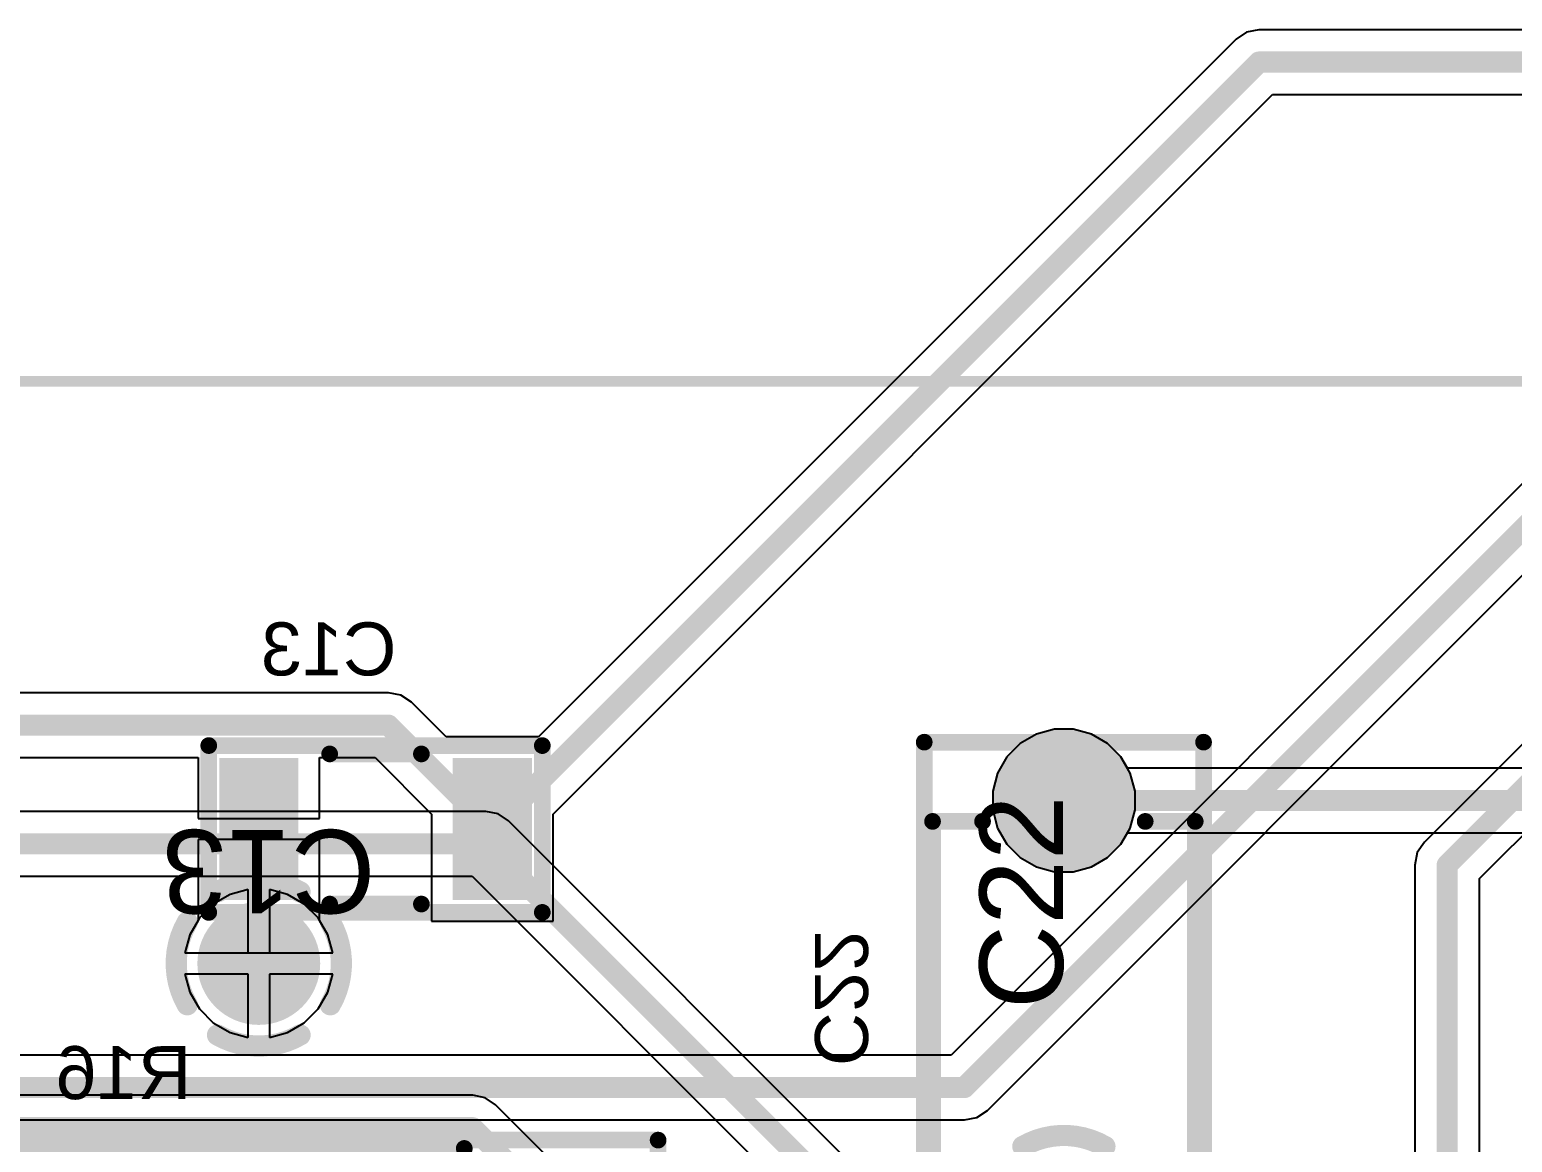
# Model space of a CAD drawing. Header units: inches. Extents: x -8.09 to -2.28, y -0.1 to 6.11.
# Drawn here: x -5.143 to -4.443, y 4.162 to 4.687 of the extents above; entities that cross this region are included whole.
import ezdxf

# ---------------------------------------------------------------- set-up
doc = ezdxf.new("R2010")
doc.units = ezdxf.units.IN
doc.header["$MEASUREMENT"] = 0
for name, color, linetype in [('BottomLayer', 5, 'Continuous'), ('BottomSolder', 6, 'Continuous'), ('InternalPlane1', 76, 'Continuous'), ('InternalPlane2', 16, 'Continuous'), ('Mechanical5', 56, 'Continuous'), ('MultiLayer', 9, 'Continuous'), ('PadHoleLayer', 156, 'Continuous'), ('TopLayer', 1, 'Continuous'), ('TopOverlay', 2, 'Continuous'), ('TopPaste', 8, 'Continuous'), ('TopSolder', 216, 'Continuous'), ('ViaHoleLayer', 16, 'Continuous')]:
    doc.layers.add(name, color=color, linetype=linetype)
doc.styles.add('Arial', font='', dxfattribs={"height": 0.2})
doc.styles.get('Arial').set_extended_font_data('Arial')

# ---------------------------------------------------------------- blocks, each defined once
blk = doc.blocks.new('MODULE_LCD_16X2_11')
at = {"layer": 'TopOverlay'}
blk.add_lwpolyline([(1.5748, 0.70866, 0.005, 0.005, 0), (-1.5748, 0.70866, 0.005, 0.005, 0)], format="xyseb", dxfattribs=at)
blk = doc.blocks.new('FP_RCMM02_MFG_75')
at = {"layer": 'BottomLayer'}
blk.add_hatch(color=5, dxfattribs=at).paths.add_polyline_path([(-0.21949, 0.02461), (-0.17028, 0.02461), (-0.17028, -0.02461), (-0.21949, -0.02461)])
h = blk.add_hatch(color=5, dxfattribs=at)
edge = h.paths.add_edge_path()
edge.add_arc((0.19488, 0), 0.02461, 0, 360)
at = {"layer": 'BottomSolder'}
blk.add_hatch(color=6, dxfattribs=at).paths.add_polyline_path([(-0.21949, 0.02461), (-0.17028, 0.02461), (-0.17028, -0.02461), (-0.21949, -0.02461)])
h = blk.add_hatch(color=6, dxfattribs=at)
edge = h.paths.add_edge_path()
edge.add_arc((0.19488, 0), 0.02461, 0, 360)
at = {"layer": 'InternalPlane1'}
h = blk.add_hatch(color=76, dxfattribs=at)
edge = h.paths.add_edge_path()
edge.add_arc((-0.19488, 0), 0.03476, 0, 360)
h = blk.add_hatch(color=76, dxfattribs=at)
edge = h.paths.add_edge_path()
edge.add_arc((0.19488, 0), 0.03476, 0, 360)
at = {"layer": 'InternalPlane2'}
h = blk.add_hatch(color=16, dxfattribs=at)
edge = h.paths.add_edge_path()
edge.add_arc((-0.19488, 0), 0.03476, 0, 360)
h = blk.add_hatch(color=16, dxfattribs=at)
edge = h.paths.add_edge_path()
edge.add_arc((0.19488, 0), 0.03476, 0, 360)
at = {"layer": 'MultiLayer'}
blk.add_hatch(color=9, dxfattribs=at).paths.add_polyline_path([(-0.21949, 0.02461), (-0.17028, 0.02461), (-0.17028, -0.02461), (-0.21949, -0.02461)])
h = blk.add_hatch(color=9, dxfattribs=at)
edge = h.paths.add_edge_path()
edge.add_arc((0.19488, 0), 0.02461, 0, 360)
at = {"layer": 'PadHoleLayer'}
h = blk.add_hatch(color=156, dxfattribs=at)
edge = h.paths.add_edge_path()
edge.add_arc((-0.19488, 0), 0.01476, 0, 360)
h = blk.add_hatch(color=156, dxfattribs=at)
edge = h.paths.add_edge_path()
edge.add_arc((0.19488, 0), 0.01476, 0, 360)
at = {"layer": 'TopLayer'}
blk.add_hatch(color=1, dxfattribs=at).paths.add_polyline_path([(-0.21949, 0.02461), (-0.17028, 0.02461), (-0.17028, -0.02461), (-0.21949, -0.02461)])
h = blk.add_hatch(color=1, dxfattribs=at)
edge = h.paths.add_edge_path()
edge.add_arc((0.19488, 0), 0.02461, 0, 360)
at = {"layer": 'TopSolder'}
blk.add_hatch(color=216, dxfattribs=at).paths.add_polyline_path([(-0.21949, 0.02461), (-0.17028, 0.02461), (-0.17028, -0.02461), (-0.21949, -0.02461)])
h = blk.add_hatch(color=216, dxfattribs=at)
edge = h.paths.add_edge_path()
edge.add_arc((0.19488, 0), 0.02461, 0, 360)
at = {"layer": 'Mechanical5'}
for points in [[(-0.22343, 0.05315, 0.00787, 0.00787, 0), (0.22343, 0.05315, 0.00787, 0.00787, 0)], [(-0.22343, -0.05315, 0.00787, 0.00787, 0), (-0.22343, 0.05315, 0.00787, 0.00787, 0)], [(0.22343, -0.05315, 0.00787, 0.00787, 0), (0.22343, 0.05315, 0.00787, 0.00787, 0)], [(-0.22343, -0.05315, 0.00787, 0.00787, 0), (0.22343, -0.05315, 0.00787, 0.00787, 0)]]:
    blk.add_lwpolyline(points, format="xyseb", dxfattribs=at)
for points in [[(-0.22539, 0.05315, 0.00394, 0.00394, 1), (-0.22146, 0.05315, 0.00394, 0.00394, 1)], [(-0.22539, 0.05315, 0.00394, 0.00394, 1), (-0.22146, 0.05315, 0.00394, 0.00394, 1)], [(0.22146, 0.05315, 0.00394, 0.00394, 1), (0.22539, 0.05315, 0.00394, 0.00394, 1)], [(0.22146, 0.05315, 0.00394, 0.00394, 1), (0.22539, 0.05315, 0.00394, 0.00394, 1)], [(-0.22539, -0.05315, 0.00394, 0.00394, 1), (-0.22146, -0.05315, 0.00394, 0.00394, 1)], [(-0.22539, -0.05315, 0.00394, 0.00394, 1), (-0.22146, -0.05315, 0.00394, 0.00394, 1)], [(0.22146, -0.05315, 0.00394, 0.00394, 1), (0.22539, -0.05315, 0.00394, 0.00394, 1)], [(0.22146, -0.05315, 0.00394, 0.00394, 1), (0.22539, -0.05315, 0.00394, 0.00394, 1)]]:
    blk.add_lwpolyline(points, format="xyseb", close=True, dxfattribs=at)
at = {"layer": 'TopOverlay'}
for points in [[(-0.13189, 0.04921, 0.00787, 0.00787, 0), (0.13189, 0.04921, 0.00787, 0.00787, 0)], [(-0.13189, -0.04921, 0.00787, 0.00787, 0), (-0.13189, 0.04921, 0.00787, 0.00787, 0)], [(0.13189, -0.04921, 0.00787, 0.00787, 0), (0.13189, 0.04921, 0.00787, 0.00787, 0)], [(-0.15453, 0, 0.00787, 0.00787, 0), (-0.13189, 0, 0.00787, 0.00787, 0)], [(0.13189, 0, 0.00787, 0.00787, 0), (0.15453, 0, 0.00787, 0.00787, 0)], [(-0.13189, -0.04921, 0.00787, 0.00787, 0), (0.13189, -0.04921, 0.00787, 0.00787, 0)]]:
    blk.add_lwpolyline(points, format="xyseb", dxfattribs=at)
for points in [[(-0.13386, 0.04921, 0.00394, 0.00394, 1), (-0.12992, 0.04921, 0.00394, 0.00394, 1)], [(-0.13386, 0.04921, 0.00394, 0.00394, 1), (-0.12992, 0.04921, 0.00394, 0.00394, 1)], [(0.12992, 0.04921, 0.00394, 0.00394, 1), (0.13386, 0.04921, 0.00394, 0.00394, 1)], [(0.12992, 0.04921, 0.00394, 0.00394, 1), (0.13386, 0.04921, 0.00394, 0.00394, 1)], [(-0.1565, 0, 0.00394, 0.00394, 1), (-0.15256, 0, 0.00394, 0.00394, 1)], [(-0.13386, 0, 0.00394, 0.00394, 1), (-0.12992, 0, 0.00394, 0.00394, 1)], [(0.12992, 0, 0.00394, 0.00394, 1), (0.13386, 0, 0.00394, 0.00394, 1)], [(0.15256, 0, 0.00394, 0.00394, 1), (0.1565, 0, 0.00394, 0.00394, 1)], [(-0.13386, -0.04921, 0.00394, 0.00394, 1), (-0.12992, -0.04921, 0.00394, 0.00394, 1)], [(-0.13386, -0.04921, 0.00394, 0.00394, 1), (-0.12992, -0.04921, 0.00394, 0.00394, 1)], [(0.12992, -0.04921, 0.00394, 0.00394, 1), (0.13386, -0.04921, 0.00394, 0.00394, 1)], [(0.12992, -0.04921, 0.00394, 0.00394, 1), (0.13386, -0.04921, 0.00394, 0.00394, 1)]]:
    blk.add_lwpolyline(points, format="xyseb", close=True, dxfattribs=at)
at = {"layer": 'Mechanical5', "style": 'Arial'}
blk.add_text('R16', height=0.03937, rotation=360, dxfattribs=at).set_placement((0, 0.00044))
blk = doc.blocks.new('FP_RDE1K1_MFG_145')
at = {"layer": 'BottomLayer'}
blk.add_hatch(color=5, dxfattribs=at).paths.add_polyline_path([(-0.12205, 0.02362), (-0.0748, 0.02362), (-0.0748, -0.02362), (-0.12205, -0.02362)])
h = blk.add_hatch(color=5, dxfattribs=at)
edge = h.paths.add_edge_path()
edge.add_arc((0.09843, 0), 0.02362, 0, 360)
at = {"layer": 'BottomSolder'}
blk.add_hatch(color=6, dxfattribs=at).paths.add_polyline_path([(-0.12205, 0.02362), (-0.0748, 0.02362), (-0.0748, -0.02362), (-0.12205, -0.02362)])
h = blk.add_hatch(color=6, dxfattribs=at)
edge = h.paths.add_edge_path()
edge.add_arc((0.09843, 0), 0.02362, 0, 360)
at = {"layer": 'InternalPlane1'}
h = blk.add_hatch(color=76, dxfattribs=at)
edge = h.paths.add_edge_path()
edge.add_arc((0.09843, 0), 0.03378, 0, 360)
at = {"layer": 'InternalPlane2'}
h = blk.add_hatch(color=16, dxfattribs=at)
edge = h.paths.add_edge_path()
edge.add_arc((0.09843, 0), 0.03378, 0, 360)
at = {"layer": 'MultiLayer'}
blk.add_hatch(color=9, dxfattribs=at).paths.add_polyline_path([(-0.12205, 0.02362), (-0.0748, 0.02362), (-0.0748, -0.02362), (-0.12205, -0.02362)])
h = blk.add_hatch(color=9, dxfattribs=at)
edge = h.paths.add_edge_path()
edge.add_arc((0.09843, 0), 0.02362, 0, 360)
at = {"layer": 'PadHoleLayer'}
h = blk.add_hatch(color=156, dxfattribs=at)
edge = h.paths.add_edge_path()
edge.add_arc((-0.09843, 0), 0.01378, 0, 360)
h = blk.add_hatch(color=156, dxfattribs=at)
edge = h.paths.add_edge_path()
edge.add_arc((0.09843, 0), 0.01378, 0, 360)
at = {"layer": 'TopLayer'}
blk.add_hatch(color=1, dxfattribs=at).paths.add_polyline_path([(-0.12205, 0.02362), (-0.0748, 0.02362), (-0.0748, -0.02362), (-0.12205, -0.02362)])
h = blk.add_hatch(color=1, dxfattribs=at)
edge = h.paths.add_edge_path()
edge.add_arc((0.09843, 0), 0.02362, 0, 360)
at = {"layer": 'TopSolder'}
blk.add_hatch(color=216, dxfattribs=at).paths.add_polyline_path([(-0.12205, 0.02362), (-0.0748, 0.02362), (-0.0748, -0.02362), (-0.12205, -0.02362)])
h = blk.add_hatch(color=216, dxfattribs=at)
edge = h.paths.add_edge_path()
edge.add_arc((0.09843, 0), 0.02362, 0, 360)
at = {"layer": 'InternalPlane1'}
for points in [[(-0.11782, 0.03358, 0.01, 0.01, -0.267949), (-0.07904, 0.03358, 0.01, 0.01, 0)], [(-0.13201, -0.01939, 0.01, 0.01, -0.267949), (-0.13201, 0.01939, 0.01, 0.01, 0)], [(-0.06484, 0.01939, 0.01, 0.01, -0.267949), (-0.06484, -0.01939, 0.01, 0.01, 0)], [(-0.07904, -0.03358, 0.01, 0.01, -0.267949), (-0.11782, -0.03358, 0.01, 0.01, 0)]]:
    blk.add_lwpolyline(points, format="xyseb", dxfattribs=at)
for points in [[(-0.12032, 0.03358, 0.005, 0.005, 1), (-0.11532, 0.03358, 0.005, 0.005, 1)], [(-0.08154, 0.03358, 0.005, 0.005, 1), (-0.07654, 0.03358, 0.005, 0.005, 1)], [(-0.13451, 0.01939, 0.005, 0.005, 1), (-0.12951, 0.01939, 0.005, 0.005, 1)], [(-0.06734, 0.01939, 0.005, 0.005, 1), (-0.06234, 0.01939, 0.005, 0.005, 1)], [(-0.13451, -0.01939, 0.005, 0.005, 1), (-0.12951, -0.01939, 0.005, 0.005, 1)], [(-0.06734, -0.01939, 0.005, 0.005, 1), (-0.06234, -0.01939, 0.005, 0.005, 1)], [(-0.12032, -0.03358, 0.005, 0.005, 1), (-0.11532, -0.03358, 0.005, 0.005, 1)], [(-0.08154, -0.03358, 0.005, 0.005, 1), (-0.07654, -0.03358, 0.005, 0.005, 1)]]:
    blk.add_lwpolyline(points, format="xyseb", close=True, dxfattribs=at)
at = {"layer": 'InternalPlane2'}
for points in [[(-0.11782, 0.03358, 0.01, 0.01, -0.267949), (-0.07904, 0.03358, 0.01, 0.01, 0)], [(-0.13201, -0.01939, 0.01, 0.01, -0.267949), (-0.13201, 0.01939, 0.01, 0.01, 0)], [(-0.06484, 0.01939, 0.01, 0.01, -0.267949), (-0.06484, -0.01939, 0.01, 0.01, 0)], [(-0.07904, -0.03358, 0.01, 0.01, -0.267949), (-0.11782, -0.03358, 0.01, 0.01, 0)]]:
    blk.add_lwpolyline(points, format="xyseb", dxfattribs=at)
for points in [[(-0.12032, 0.03358, 0.005, 0.005, 1), (-0.11532, 0.03358, 0.005, 0.005, 1)], [(-0.08154, 0.03358, 0.005, 0.005, 1), (-0.07654, 0.03358, 0.005, 0.005, 1)], [(-0.13451, 0.01939, 0.005, 0.005, 1), (-0.12951, 0.01939, 0.005, 0.005, 1)], [(-0.06734, 0.01939, 0.005, 0.005, 1), (-0.06234, 0.01939, 0.005, 0.005, 1)], [(-0.13451, -0.01939, 0.005, 0.005, 1), (-0.12951, -0.01939, 0.005, 0.005, 1)], [(-0.06734, -0.01939, 0.005, 0.005, 1), (-0.06234, -0.01939, 0.005, 0.005, 1)], [(-0.12032, -0.03358, 0.005, 0.005, 1), (-0.11532, -0.03358, 0.005, 0.005, 1)], [(-0.08154, -0.03358, 0.005, 0.005, 1), (-0.07654, -0.03358, 0.005, 0.005, 1)]]:
    blk.add_lwpolyline(points, format="xyseb", close=True, dxfattribs=at)
at = {"layer": 'Mechanical5'}
for points in [[(-0.12598, 0.06594, 0.00787, 0.00787, 0), (0.12598, 0.06594, 0.00787, 0.00787, 0)], [(-0.12598, 0.06594, 0.00787, 0.00787, 0), (-0.12598, -0.06594, 0.00787, 0.00787, 0)], [(0.12598, 0.06594, 0.00787, 0.00787, 0), (0.12598, -0.06594, 0.00787, 0.00787, 0)], [(-0.12598, -0.06594, 0.00787, 0.00787, 0), (0.12598, -0.06594, 0.00787, 0.00787, 0)]]:
    blk.add_lwpolyline(points, format="xyseb", dxfattribs=at)
for points in [[(-0.12795, 0.06594, 0.00394, 0.00394, 1), (-0.12402, 0.06594, 0.00394, 0.00394, 1)], [(-0.12795, 0.06594, 0.00394, 0.00394, 1), (-0.12402, 0.06594, 0.00394, 0.00394, 1)], [(0.12402, 0.06594, 0.00394, 0.00394, 1), (0.12795, 0.06594, 0.00394, 0.00394, 1)], [(0.12402, 0.06594, 0.00394, 0.00394, 1), (0.12795, 0.06594, 0.00394, 0.00394, 1)], [(-0.12795, -0.06594, 0.00394, 0.00394, 1), (-0.12402, -0.06594, 0.00394, 0.00394, 1)], [(-0.12795, -0.06594, 0.00394, 0.00394, 1), (-0.12402, -0.06594, 0.00394, 0.00394, 1)], [(0.12402, -0.06594, 0.00394, 0.00394, 1), (0.12795, -0.06594, 0.00394, 0.00394, 1)], [(0.12402, -0.06594, 0.00394, 0.00394, 1), (0.12795, -0.06594, 0.00394, 0.00394, 1)]]:
    blk.add_lwpolyline(points, format="xyseb", close=True, dxfattribs=at)
at = {"layer": 'TopOverlay'}
for points in [[(-0.08858, 0.06201, 0.00787, 0.00787, 0), (0.08858, 0.06201, 0.00787, 0.00787, 0)], [(-0.08858, 0.06201, 0.00787, 0.00787, 0), (-0.08858, 0.03839, 0.00787, 0.00787, 0)], [(0.08858, 0.06201, 0.00787, 0.00787, 0), (0.08858, 0.03839, 0.00787, 0.00787, 0)], [(-0.08858, -0.03839, 0.00787, 0.00787, 0), (-0.08858, -0.06201, 0.00787, 0.00787, 0)], [(0.08858, -0.03839, 0.00787, 0.00787, 0), (0.08858, -0.06201, 0.00787, 0.00787, 0)], [(-0.08858, -0.06201, 0.00787, 0.00787, 0), (0.08858, -0.06201, 0.00787, 0.00787, 0)]]:
    blk.add_lwpolyline(points, format="xyseb", dxfattribs=at)
for points in [[(-0.09055, 0.06201, 0.00394, 0.00394, 1), (-0.08661, 0.06201, 0.00394, 0.00394, 1)], [(-0.09055, 0.06201, 0.00394, 0.00394, 1), (-0.08661, 0.06201, 0.00394, 0.00394, 1)], [(0.08661, 0.06201, 0.00394, 0.00394, 1), (0.09055, 0.06201, 0.00394, 0.00394, 1)], [(0.08661, 0.06201, 0.00394, 0.00394, 1), (0.09055, 0.06201, 0.00394, 0.00394, 1)], [(-0.09055, 0.03839, 0.00394, 0.00394, 1), (-0.08661, 0.03839, 0.00394, 0.00394, 1)], [(0.08661, 0.03839, 0.00394, 0.00394, 1), (0.09055, 0.03839, 0.00394, 0.00394, 1)], [(-0.09055, -0.03839, 0.00394, 0.00394, 1), (-0.08661, -0.03839, 0.00394, 0.00394, 1)], [(0.08661, -0.03839, 0.00394, 0.00394, 1), (0.09055, -0.03839, 0.00394, 0.00394, 1)], [(-0.09055, -0.06201, 0.00394, 0.00394, 1), (-0.08661, -0.06201, 0.00394, 0.00394, 1)], [(-0.09055, -0.06201, 0.00394, 0.00394, 1), (-0.08661, -0.06201, 0.00394, 0.00394, 1)], [(0.08661, -0.06201, 0.00394, 0.00394, 1), (0.09055, -0.06201, 0.00394, 0.00394, 1)], [(0.08661, -0.06201, 0.00394, 0.00394, 1), (0.09055, -0.06201, 0.00394, 0.00394, 1)]]:
    blk.add_lwpolyline(points, format="xyseb", close=True, dxfattribs=at)
at = {"layer": 'Mechanical5', "style": 'Arial'}
blk.add_text('C22', height=0.03937, dxfattribs=at).set_placement((0, 0.00044))
blk = doc.blocks.new('FP_C1206C_EB_MFG_154')
at = {"layer": 'TopLayer'}
for points in [[(-0.07382, 0.03346), (-0.03642, 0.03346), (-0.03642, -0.03346), (-0.07382, -0.03346)], [(0.03642, 0.03346), (0.07382, 0.03346), (0.07382, -0.03346), (0.03642, -0.03346)]]:
    blk.add_hatch(color=1, dxfattribs=at).paths.add_polyline_path(points)
at = {"layer": 'TopPaste'}
for points in [[(-0.07382, 0.03346), (-0.03642, 0.03346), (-0.03642, -0.03346), (-0.07382, -0.03346)], [(0.03642, 0.03346), (0.07382, 0.03346), (0.07382, -0.03346), (0.03642, -0.03346)]]:
    blk.add_hatch(color=8, dxfattribs=at).paths.add_polyline_path(points)
at = {"layer": 'TopSolder'}
for points in [[(-0.07382, 0.03346), (-0.03642, 0.03346), (-0.03642, -0.03346), (-0.07382, -0.03346)], [(0.03642, 0.03346), (0.07382, 0.03346), (0.07382, -0.03346), (0.03642, -0.03346)]]:
    blk.add_hatch(color=216, dxfattribs=at).paths.add_polyline_path(points)
at = {"layer": 'Mechanical5'}
for points in [[(-0.07874, 0.03937, 0.00787, 0.00787, 0), (-0.07874, -0.03937, 0.00787, 0.00787, 0)], [(0.07874, 0.03937, 0.00787, 0.00787, 0), (-0.07874, 0.03937, 0.00787, 0.00787, 0)], [(0.07874, 0.03937, 0.00787, 0.00787, 0), (0.07874, -0.03937, 0.00787, 0.00787, 0)], [(0.07874, -0.03937, 0.00787, 0.00787, 0), (-0.07874, -0.03937, 0.00787, 0.00787, 0)]]:
    blk.add_lwpolyline(points, format="xyseb", dxfattribs=at)
for points in [[(-0.08071, 0.03937, 0.00394, 0.00394, 1), (-0.07677, 0.03937, 0.00394, 0.00394, 1)], [(-0.08071, 0.03937, 0.00394, 0.00394, 1), (-0.07677, 0.03937, 0.00394, 0.00394, 1)], [(0.07677, 0.03937, 0.00394, 0.00394, 1), (0.08071, 0.03937, 0.00394, 0.00394, 1)], [(0.07677, 0.03937, 0.00394, 0.00394, 1), (0.08071, 0.03937, 0.00394, 0.00394, 1)], [(-0.08071, -0.03937, 0.00394, 0.00394, 1), (-0.07677, -0.03937, 0.00394, 0.00394, 1)], [(-0.08071, -0.03937, 0.00394, 0.00394, 1), (-0.07677, -0.03937, 0.00394, 0.00394, 1)], [(0.07677, -0.03937, 0.00394, 0.00394, 1), (0.08071, -0.03937, 0.00394, 0.00394, 1)], [(0.07677, -0.03937, 0.00394, 0.00394, 1), (0.08071, -0.03937, 0.00394, 0.00394, 1)]]:
    blk.add_lwpolyline(points, format="xyseb", close=True, dxfattribs=at)
at = {"layer": 'TopOverlay'}
for points in [[(0.02165, 0.03543, 0.00787, 0.00787, 0), (-0.02165, 0.03543, 0.00787, 0.00787, 0)], [(0.02165, -0.03543, 0.00787, 0.00787, 0), (-0.02165, -0.03543, 0.00787, 0.00787, 0)]]:
    blk.add_lwpolyline(points, format="xyseb", dxfattribs=at)
for points in [[(-0.02362, 0.03543, 0.00394, 0.00394, 1), (-0.01969, 0.03543, 0.00394, 0.00394, 1)], [(0.01969, 0.03543, 0.00394, 0.00394, 1), (0.02362, 0.03543, 0.00394, 0.00394, 1)], [(-0.02362, -0.03543, 0.00394, 0.00394, 1), (-0.01969, -0.03543, 0.00394, 0.00394, 1)], [(0.01969, -0.03543, 0.00394, 0.00394, 1), (0.02362, -0.03543, 0.00394, 0.00394, 1)]]:
    blk.add_lwpolyline(points, format="xyseb", close=True, dxfattribs=at)
at = {"layer": 'Mechanical5', "style": 'Arial'}
blk.add_text('C13', height=0.03937, dxfattribs=at).set_placement((0, 0.00044))

msp = doc.modelspace()

# ---------------------------------------------------------------- hatches: boundary and pattern name
at = {"layer": 'BottomLayer'}
h = msp.add_hatch(color=5, dxfattribs=at)
edge = h.paths.add_edge_path()
edge.add_arc((-5.03512, 4.24653), 0.025, 0, 360)
at = {"layer": 'BottomSolder'}
h = msp.add_hatch(color=6, dxfattribs=at)
edge = h.paths.add_edge_path()
edge.add_arc((-5.03512, 4.24653), 0.029, 0, 360)
at = {"layer": 'TopLayer'}
h = msp.add_hatch(color=1, dxfattribs=at)
edge = h.paths.add_edge_path()
edge.add_arc((-5.03512, 4.24653), 0.025, 0, 360)
at = {"layer": 'TopSolder'}
h = msp.add_hatch(color=216, dxfattribs=at)
edge = h.paths.add_edge_path()
edge.add_arc((-5.03512, 4.24653), 0.029, 0, 360)
at = {"layer": 'ViaHoleLayer'}
h = msp.add_hatch(color=16, dxfattribs=at)
edge = h.paths.add_edge_path()
edge.add_arc((-5.03512, 4.24653), 0.014, 0, 360)

# ---------------------------------------------------------------- linework, layer by layer
at = {"layer": 'BottomLayer'}
for p, q in [((-4.66798, 4.35476), (-4.67564, 4.35033)), ((-4.65943, 4.35705), (-4.66798, 4.35476)), ((-4.65057, 4.35705), (-4.65943, 4.35705)), ((-4.64202, 4.35476), (-4.65057, 4.35705)), ((-4.63436, 4.35033), (-4.64202, 4.35476)), ((-4.67564, 4.35033), (-4.6819, 4.34407)), ((-4.6281, 4.34407), (-4.63436, 4.35033)), ((-4.6819, 4.34407), (-4.68633, 4.3364)), ((-4.62501, 4.33872), (-4.6281, 4.34407)), ((-4.68633, 4.3364), (-4.68862, 4.32785)), ((-4.285, 4.33872), (-4.62501, 4.33872)), ((-4.68862, 4.32785), (-4.68862, 4.319)), ((-4.928, 4.31829), (-5.52467, 4.31829)), ((-4.92215, 4.31713), (-4.928, 4.31829)), ((-4.91719, 4.31381), (-4.92215, 4.31713)), ((-4.70567, 4.10229), (-4.91719, 4.31381)), ((-4.68862, 4.319), (-4.68633, 4.31045)), ((-4.68633, 4.31045), (-4.6819, 4.30278)), ((-4.6281, 4.30278), (-4.62501, 4.30813)), ((-4.62501, 4.30813), (-4.34152, 4.30813)), ((-4.6819, 4.30278), (-4.67564, 4.29652)), ((-4.63436, 4.29652), (-4.6281, 4.30278)), ((-4.67564, 4.29652), (-4.66798, 4.2921)), ((-4.66798, 4.2921), (-4.65943, 4.2898)), ((-4.65057, 4.2898), (-4.64202, 4.2921)), ((-4.64202, 4.2921), (-4.63436, 4.29652)), ((-5.531, 4.28771), (-4.93433, 4.28771)), ((-4.93433, 4.28771), (-4.72281, 4.07619)), ((-4.65943, 4.2898), (-4.65057, 4.2898)), ((-5.04863, 4.27915), (-5.05661, 4.27454)), ((-5.04012, 4.28143), (-5.04863, 4.27915)), ((-5.04012, 4.25153), (-5.04012, 4.28143)), ((-5.02161, 4.27915), (-5.03012, 4.28143)), ((-5.03012, 4.28143), (-5.03012, 4.25153)), ((-5.01363, 4.27454), (-5.02161, 4.27915)), ((-5.05661, 4.27454), (-5.06313, 4.26802)), ((-5.00711, 4.26802), (-5.01363, 4.27454)), ((-5.06313, 4.26802), (-5.06773, 4.26004)), ((-5.0025, 4.26004), (-5.00711, 4.26802)), ((-5.06773, 4.26004), (-5.07001, 4.25153)), ((-5.00022, 4.25153), (-5.0025, 4.26004)), ((-5.07001, 4.25153), (-5.04012, 4.25153)), ((-5.03012, 4.25153), (-5.00022, 4.25153)), ((-5.04012, 4.24153), (-5.07001, 4.24153)), ((-5.07001, 4.24153), (-5.06773, 4.23302)), ((-5.04012, 4.21164), (-5.04012, 4.24153)), ((-5.00022, 4.24153), (-5.03012, 4.24153)), ((-5.03012, 4.24153), (-5.03012, 4.21164)), ((-5.0025, 4.23302), (-5.00022, 4.24153)), ((-5.06773, 4.23302), (-5.06313, 4.22504)), ((-5.00711, 4.22504), (-5.0025, 4.23302)), ((-5.06313, 4.22504), (-5.05661, 4.21853)), ((-5.01363, 4.21853), (-5.00711, 4.22504)), ((-5.05661, 4.21853), (-5.04863, 4.21392)), ((-5.02161, 4.21392), (-5.01363, 4.21853)), ((-5.04863, 4.21392), (-5.04012, 4.21164)), ((-5.03012, 4.21164), (-5.02161, 4.21392)), ((-4.93412, 4.18429), (-5.55367, 4.18429)), ((-4.92827, 4.18313), (-4.93412, 4.18429)), ((-4.9233, 4.17981), (-4.92827, 4.18313)), ((-4.88632, 4.14283), (-4.9233, 4.17981))]:
    msp.add_line(p, q, dxfattribs=at)
for points in [[(-4.655, 4.32343, 0.01, 0.01, 0), (-4.285, 4.32343, 0.01, 0.01, 0)], [(-5.531, 4.303, 0.01, 0.01, 0), (-4.928, 4.303, 0.01, 0.01, 0)], [(-4.928, 4.303, 0.01, 0.01, 0), (-4.712, 4.087, 0.01, 0.01, 0)], [(-5.56, 4.169, 0.01, 0.01, 0), (-4.93412, 4.169, 0.01, 0.01, 0)], [(-4.93412, 4.169, 0.01, 0.01, 0), (-4.87512, 4.11, 0.01, 0.01, 0)]]:
    msp.add_lwpolyline(points, format="xyseb", dxfattribs=at)
for points in [[(-4.6575, 4.32343, 0.005, 0.005, 1), (-4.6525, 4.32343, 0.005, 0.005, 1)], [(-4.9305, 4.303, 0.005, 0.005, 1), (-4.9255, 4.303, 0.005, 0.005, 1)], [(-4.9305, 4.303, 0.005, 0.005, 1), (-4.9255, 4.303, 0.005, 0.005, 1)], [(-4.93662, 4.169, 0.005, 0.005, 1), (-4.93162, 4.169, 0.005, 0.005, 1)], [(-4.93662, 4.169, 0.005, 0.005, 1), (-4.93162, 4.169, 0.005, 0.005, 1)]]:
    msp.add_lwpolyline(points, format="xyseb", close=True, dxfattribs=at)
at = {"layer": 'InternalPlane1'}
for points in [[(-5.05462, 4.28031, 0.01, 0.01, -0.267949), (-5.01562, 4.28031, 0.01, 0.01, 0)], [(-5.06889, 4.22703, 0.01, 0.01, -0.267949), (-5.06889, 4.26603, 0.01, 0.01, 0)], [(-5.00134, 4.26603, 0.01, 0.01, -0.267949), (-5.00134, 4.22703, 0.01, 0.01, 0)], [(-5.01562, 4.21276, 0.01, 0.01, -0.267949), (-5.05462, 4.21276, 0.01, 0.01, 0)]]:
    msp.add_lwpolyline(points, format="xyseb", dxfattribs=at)
for points in [[(-5.05712, 4.28031, 0.005, 0.005, 1), (-5.05212, 4.28031, 0.005, 0.005, 1)], [(-5.01812, 4.28031, 0.005, 0.005, 1), (-5.01312, 4.28031, 0.005, 0.005, 1)], [(-5.07139, 4.26603, 0.005, 0.005, 1), (-5.06639, 4.26603, 0.005, 0.005, 1)], [(-5.00384, 4.26603, 0.005, 0.005, 1), (-4.99884, 4.26603, 0.005, 0.005, 1)], [(-5.07139, 4.22703, 0.005, 0.005, 1), (-5.06639, 4.22703, 0.005, 0.005, 1)], [(-5.00384, 4.22703, 0.005, 0.005, 1), (-4.99884, 4.22703, 0.005, 0.005, 1)], [(-5.05712, 4.21276, 0.005, 0.005, 1), (-5.05212, 4.21276, 0.005, 0.005, 1)], [(-5.01812, 4.21276, 0.005, 0.005, 1), (-5.01312, 4.21276, 0.005, 0.005, 1)]]:
    msp.add_lwpolyline(points, format="xyseb", close=True, dxfattribs=at)
at = {"layer": 'InternalPlane2'}
for points in [[(-5.05462, 4.28031, 0.01, 0.01, -0.267949), (-5.01562, 4.28031, 0.01, 0.01, 0)], [(-5.06889, 4.22703, 0.01, 0.01, -0.267949), (-5.06889, 4.26603, 0.01, 0.01, 0)], [(-5.00134, 4.26603, 0.01, 0.01, -0.267949), (-5.00134, 4.22703, 0.01, 0.01, 0)], [(-5.01562, 4.21276, 0.01, 0.01, -0.267949), (-5.05462, 4.21276, 0.01, 0.01, 0)]]:
    msp.add_lwpolyline(points, format="xyseb", dxfattribs=at)
for points in [[(-5.05712, 4.28031, 0.005, 0.005, 1), (-5.05212, 4.28031, 0.005, 0.005, 1)], [(-5.01812, 4.28031, 0.005, 0.005, 1), (-5.01312, 4.28031, 0.005, 0.005, 1)], [(-5.07139, 4.26603, 0.005, 0.005, 1), (-5.06639, 4.26603, 0.005, 0.005, 1)], [(-5.00384, 4.26603, 0.005, 0.005, 1), (-4.99884, 4.26603, 0.005, 0.005, 1)], [(-5.07139, 4.22703, 0.005, 0.005, 1), (-5.06639, 4.22703, 0.005, 0.005, 1)], [(-5.00384, 4.22703, 0.005, 0.005, 1), (-4.99884, 4.22703, 0.005, 0.005, 1)], [(-5.05712, 4.21276, 0.005, 0.005, 1), (-5.05212, 4.21276, 0.005, 0.005, 1)], [(-5.01812, 4.21276, 0.005, 0.005, 1), (-5.01312, 4.21276, 0.005, 0.005, 1)]]:
    msp.add_lwpolyline(points, format="xyseb", close=True, dxfattribs=at)
at = {"layer": 'TopLayer'}
for p, q in [((-4.56873, 4.68613), (-4.5737, 4.68281)), ((-4.56288, 4.68729), (-4.56873, 4.68613)), ((-2.885, 4.68729), (-4.56288, 4.68729)), ((-4.5737, 4.68281), (-4.90305, 4.35346)), ((-4.89618, 4.31707), (-4.55655, 4.65671)), ((-4.55655, 4.65671), (-4.30622, 4.65671)), ((-4.31248, 4.59907), (-4.70826, 4.20329)), ((-4.69111, 4.17719), (-4.29085, 4.57744)), ((-4.97388, 4.37429), (-5.36088, 4.37429)), ((-4.96803, 4.37313), (-4.97388, 4.37429)), ((-4.96307, 4.36981), (-4.96803, 4.37313)), ((-4.94672, 4.35346), (-4.96307, 4.36981)), ((-4.41581, 4.37281), (-4.48481, 4.30381)), ((-4.66798, 4.35476), (-4.67564, 4.35033)), ((-4.65943, 4.35705), (-4.66798, 4.35476)), ((-4.65057, 4.35705), (-4.65943, 4.35705)), ((-4.64202, 4.35476), (-4.65057, 4.35705)), ((-4.63436, 4.35033), (-4.64202, 4.35476)), ((-4.90305, 4.35346), (-4.94672, 4.35346)), ((-4.67564, 4.35033), (-4.6819, 4.34407)), ((-4.6281, 4.34407), (-4.63436, 4.35033)), ((-5.35455, 4.34371), (-5.06382, 4.34371)), ((-5.06382, 4.34371), (-5.06382, 4.315)), ((-5.00642, 4.315), (-5.00642, 4.34371)), ((-5.00642, 4.34371), (-4.98022, 4.34371)), ((-4.98022, 4.34371), (-4.95358, 4.31707)), ((-4.6819, 4.34407), (-4.68633, 4.3364)), ((-4.62367, 4.3364), (-4.6281, 4.34407)), ((-4.45871, 4.28667), (-4.39867, 4.34671)), ((-4.68633, 4.3364), (-4.68862, 4.32785)), ((-4.62138, 4.32785), (-4.62367, 4.3364)), ((-4.68862, 4.32785), (-4.68862, 4.319)), ((-4.62138, 4.319), (-4.62138, 4.32785)), ((-5.06382, 4.315), (-5.03512, 4.315)), ((-5.03512, 4.315), (-5.00642, 4.315)), ((-4.95358, 4.31707), (-4.95358, 4.26654)), ((-4.89618, 4.26654), (-4.89618, 4.31707)), ((-4.68862, 4.319), (-4.68633, 4.31045)), ((-4.62367, 4.31045), (-4.62138, 4.319)), ((-4.68633, 4.31045), (-4.6819, 4.30278)), ((-4.6281, 4.30278), (-4.62367, 4.31045)), ((-5.03512, 4.305), (-5.06382, 4.305)), ((-5.06382, 4.305), (-5.06382, 4.26682)), ((-5.00642, 4.305), (-5.03512, 4.305)), ((-5.00642, 4.26682), (-5.00642, 4.305)), ((-4.6819, 4.30278), (-4.67564, 4.29652)), ((-4.63436, 4.29652), (-4.6281, 4.30278)), ((-4.48813, 4.29885), (-4.48929, 4.293)), ((-4.48481, 4.30381), (-4.48813, 4.29885)), ((-4.67564, 4.29652), (-4.66798, 4.2921)), ((-4.66798, 4.2921), (-4.65943, 4.2898)), ((-4.65057, 4.2898), (-4.64202, 4.2921)), ((-4.64202, 4.2921), (-4.63436, 4.29652)), ((-4.48929, 4.293), (-4.48929, 4.11733)), ((-4.65943, 4.2898), (-4.65057, 4.2898)), ((-4.45871, 4.111), (-4.45871, 4.28667)), ((-5.06382, 4.26682), (-5.06773, 4.26004)), ((-5.0025, 4.26004), (-5.00642, 4.26682)), ((-4.95358, 4.26654), (-4.89618, 4.26654)), ((-5.06773, 4.26004), (-5.07001, 4.25153)), ((-5.00022, 4.25153), (-5.0025, 4.26004)), ((-5.07001, 4.25153), (-5.00022, 4.25153)), ((-5.04012, 4.24153), (-5.07001, 4.24153)), ((-5.07001, 4.24153), (-5.06773, 4.23302)), ((-5.04012, 4.21164), (-5.04012, 4.24153)), ((-5.00022, 4.24153), (-5.03012, 4.24153)), ((-5.03012, 4.24153), (-5.03012, 4.21164)), ((-5.0025, 4.23302), (-5.00022, 4.24153)), ((-5.06773, 4.23302), (-5.06313, 4.22504)), ((-5.00711, 4.22504), (-5.0025, 4.23302)), ((-5.06313, 4.22504), (-5.05661, 4.21853)), ((-5.01363, 4.21853), (-5.00711, 4.22504)), ((-5.05661, 4.21853), (-5.04863, 4.21392)), ((-5.02161, 4.21392), (-5.01363, 4.21853)), ((-5.04863, 4.21392), (-5.04012, 4.21164)), ((-5.03012, 4.21164), (-5.02161, 4.21392)), ((-4.70826, 4.20329), (-5.32967, 4.20329)), ((-5.336, 4.17271), (-4.70192, 4.17271)), ((-4.70192, 4.17271), (-4.69607, 4.17387)), ((-4.69607, 4.17387), (-4.69111, 4.17719))]:
    msp.add_line(p, q, dxfattribs=at)
for points in [[(-4.92488, 4.31, 0.01, 0.01, 0), (-4.56288, 4.672, 0.01, 0.01, 0)], [(-4.56288, 4.672, 0.01, 0.01, 0), (-2.885, 4.672, 0.01, 0.01, 0)], [(-4.70192, 4.188, 0.01, 0.01, 0), (-4.27016, 4.61976, 0.01, 0.01, 0)], [(-5.36088, 4.359, 0.01, 0.01, 0), (-4.97388, 4.359, 0.01, 0.01, 0)], [(-4.97388, 4.359, 0.01, 0.01, 0), (-4.92488, 4.31, 0.01, 0.01, 0)], [(-4.474, 4.293, 0.01, 0.01, 0), (-4.405, 4.362, 0.01, 0.01, 0)], [(-5.03512, 4.24653, 0.01, 0.01, 0), (-5.03512, 4.31, 0.01, 0.01, 0)], [(-4.474, 4.111, 0.01, 0.01, 0), (-4.474, 4.293, 0.01, 0.01, 0)], [(-5.336, 4.188, 0.01, 0.01, 0), (-4.70192, 4.188, 0.01, 0.01, 0)]]:
    msp.add_lwpolyline(points, format="xyseb", dxfattribs=at)
for points in [[(-4.56538, 4.672, 0.005, 0.005, 1), (-4.56038, 4.672, 0.005, 0.005, 1)], [(-4.56538, 4.672, 0.005, 0.005, 1), (-4.56038, 4.672, 0.005, 0.005, 1)], [(-4.97638, 4.359, 0.005, 0.005, 1), (-4.97138, 4.359, 0.005, 0.005, 1)], [(-4.97638, 4.359, 0.005, 0.005, 1), (-4.97138, 4.359, 0.005, 0.005, 1)], [(-5.03762, 4.31, 0.005, 0.005, 1), (-5.03262, 4.31, 0.005, 0.005, 1)], [(-4.92738, 4.31, 0.005, 0.005, 1), (-4.92238, 4.31, 0.005, 0.005, 1)], [(-4.92738, 4.31, 0.005, 0.005, 1), (-4.92238, 4.31, 0.005, 0.005, 1)], [(-4.4765, 4.293, 0.005, 0.005, 1), (-4.4715, 4.293, 0.005, 0.005, 1)], [(-4.4765, 4.293, 0.005, 0.005, 1), (-4.4715, 4.293, 0.005, 0.005, 1)], [(-5.03762, 4.24653, 0.005, 0.005, 1), (-5.03262, 4.24653, 0.005, 0.005, 1)], [(-4.70442, 4.188, 0.005, 0.005, 1), (-4.69942, 4.188, 0.005, 0.005, 1)], [(-4.70442, 4.188, 0.005, 0.005, 1), (-4.69942, 4.188, 0.005, 0.005, 1)]]:
    msp.add_lwpolyline(points, format="xyseb", close=True, dxfattribs=at)

# ---------------------------------------------------------------- block references
for name, p, rotation in [('MODULE_LCD_16X2_11', (-4.03, 5.23), 180), ('FP_RDE1K1_MFG_145', (-4.655, 4.225), 90), ('FP_C1206C_EB_MFG_154', (-4.98, 4.31), 180)]:
    msp.add_blockref(name, p, dxfattribs=dict(rotation=rotation))
msp.add_blockref('FP_RCMM02_MFG_75', (-5.07, 4.11))

# ---------------------------------------------------------------- texts
at = {"layer": 'TopOverlay', "style": 'Arial', "text_generation_flag": 2}
for s, p in [('C13', (-4.97007, 4.3825)), ('R16', (-5.06697, 4.1825))]:
    msp.add_text(s, height=0.025, dxfattribs=at).set_placement(p)
msp.add_text('C22', height=0.025, rotation=270, dxfattribs=at).set_placement((-4.7725, 4.1981))

doc.saveas('drawing.dxf')
